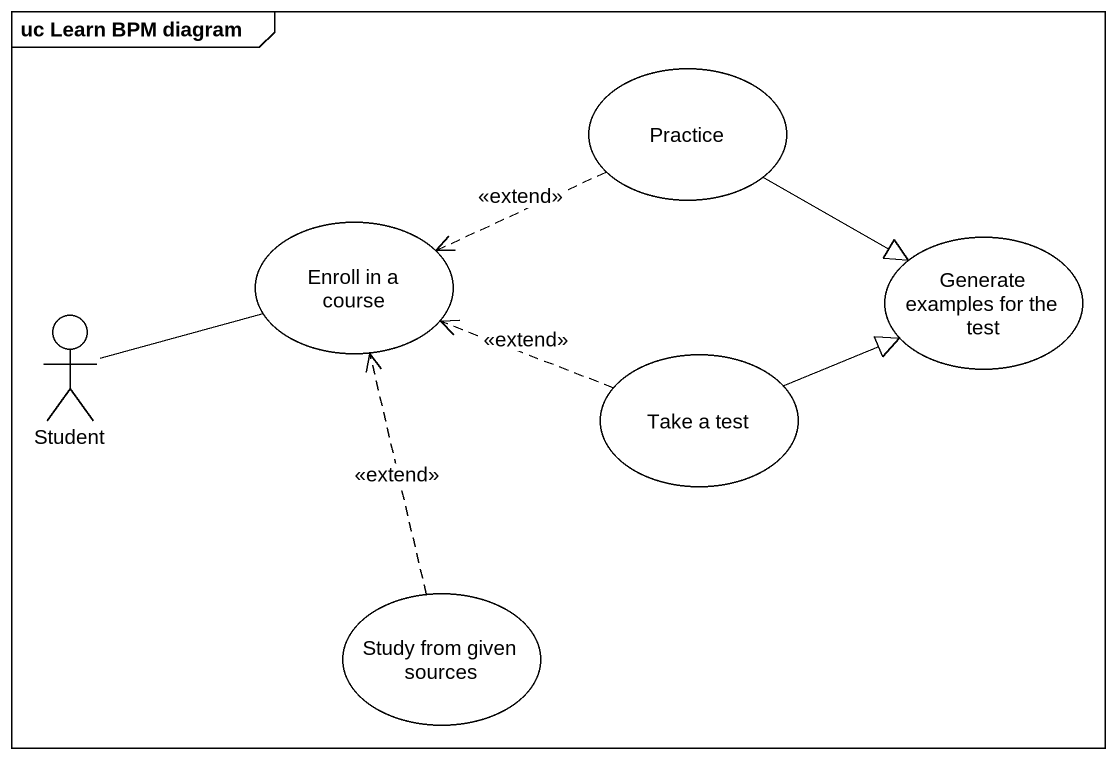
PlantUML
@startuml
mainframe uc Learn BPM diagram
usecase Practice
usecase "Enroll in a course" as Enroll_in_a_course
usecase "Generate examples for the test" as Generate_examples_for_the
actor Student
usecase "Take a test" as Take_a_test
usecase "Study from given sources" as Study_from_given_sources
Practice .left.> Enroll_in_a_course : <<extend>>
Practice -right-|> Generate_examples_for_the
Student -right- Enroll_in_a_course
Take_a_test .left.> Enroll_in_a_course : <<extend>>
Take_a_test -right-|> Generate_examples_for_the
Study_from_given_sources .up.> Enroll_in_a_course : <<extend>>
@enduml
